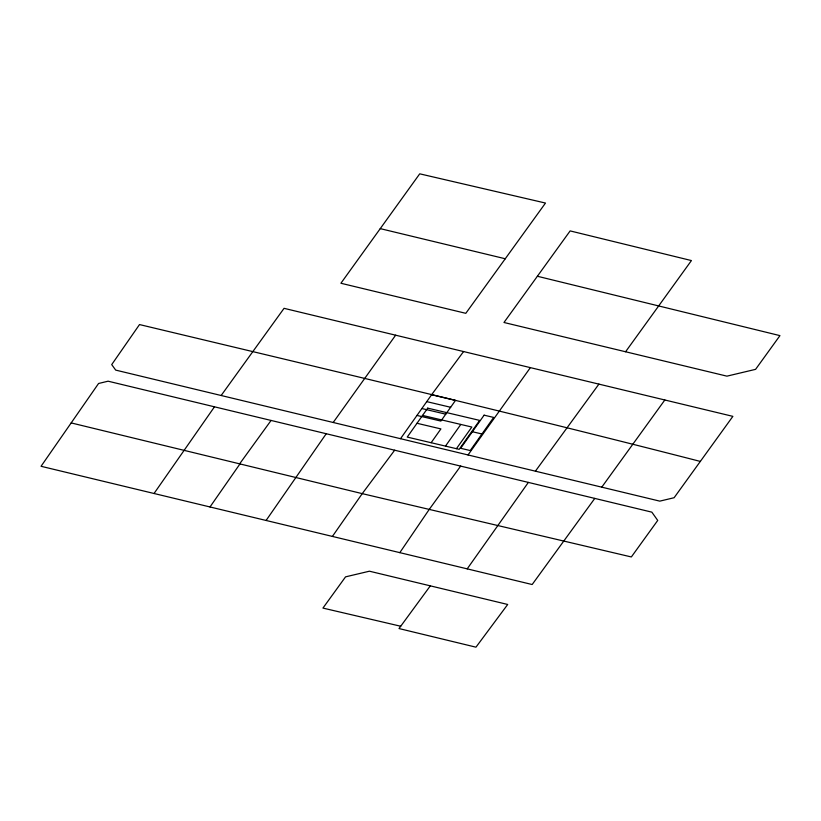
<?xml version="1.0" encoding="UTF-8"?>
<svg xmlns="http://www.w3.org/2000/svg" width="821" height="821" viewBox="0 0 821 821"><rect width="100%" height="100%" fill="white"/><g stroke="black" fill="none" stroke-linecap="round" stroke-linejoin="round"><path stroke-width="1.23" d="M399.817 552.646L429.106 509.595L460.663 466.082M326.235 433.714L266.086 520.473M71.181 422.918L362.235 493.637L631.349 556.956L657.724 520.432L651.843 512.15L108.095 381.19L98.571 383.489L41.05 466.287L154.04 493.493L214.486 406.805M209.991 506.978L239.968 463.906M154.04 493.493L332.402 536.421L362.235 493.637L394.665 450.206M400.515 438.691L432.103 394.049L463.578 351.552M431.138 442.714L440.908 428.911L416.996 423.277M445.485 446.101L460.807 424.436M528.365 482.399L467.2 568.861L332.402 536.421M395.65 335.184L333.203 422.476M456.414 448.677L471.859 427.043L422.558 415.416M468.032 454.947L530.376 367.634L732.876 416.36L674.113 497.721L659.797 501.138L115.699 370.107L111.718 364.596L139.508 324.562C326.676 369.276 513.925 413.589 700.334 461.423M221.167 395.486L284.056 308.327L530.376 367.634M505.254 258.759L465.805 313.324L340.91 283.255L419.726 173.826L545.493 203.054L505.254 258.759L380.246 228.628M625.581 351.757L691.426 260.565L570.143 230.906L503.971 322.489L726.924 376.151L755.587 369.347L779.95 335.625L537.386 276.256M601.772 487.161L664.836 399.981M239.64 463.844L271.084 420.434M594.794 498.398L532.162 584.531L467.2 568.861M535.415 471.162L598.92 384.105M430.317 585.855L399.016 628.558L475.964 647.174L507.696 604.472L369.429 571.2L345.549 576.855L322.94 608.084L400.699 626.238M431.62 394.737L455.522 400.371L440.877 421.07L416.965 415.436M426.735 401.633L450.647 407.278M421.85 408.53L445.762 414.174M472.383 431.733L481.948 433.981M427.71 408.14L407.237 437.08L459.165 449.333L479.649 420.393L427.71 408.14M484.113 415.169L460.663 448.287L470.228 450.544L493.667 417.427L484.113 415.169"/></g></svg>
